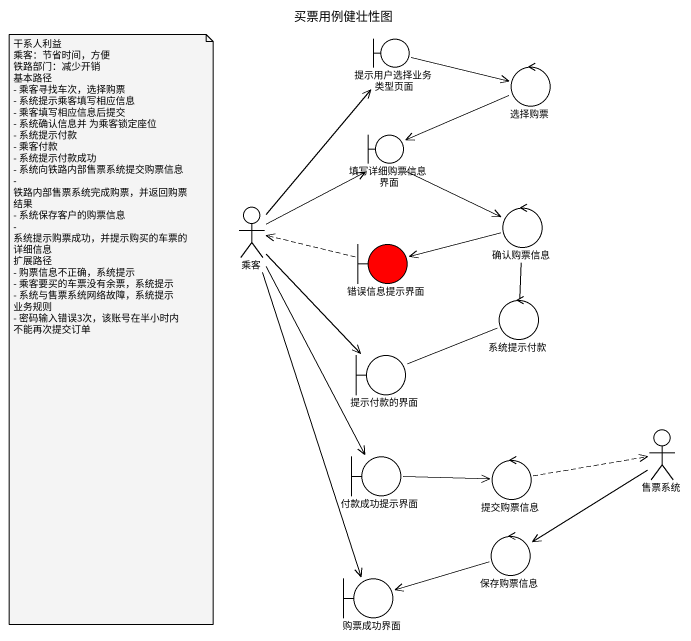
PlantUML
@startuml
title 买票用例健壮性图
boundary 提示用户选择业务类型页面
control 选择购票
boundary 填写详细购票信息界面
actor 乘客
control 确认购票信息
boundary 错误信息提示界面 #FF0000
control 系统提示付款
boundary 提示付款的界面
actor 售票系统
boundary 付款成功提示界面
control 提交购票信息
control 保存购票信息
boundary 购票成功界面
提示用户选择业务类型页面 -right-> 选择购票
选择购票 -left-> 填写详细购票信息界面
填写详细购票信息界面 -right-> 确认购票信息
乘客 -up-> 提示用户选择业务类型页面
乘客 -up-> 填写详细购票信息界面
乘客 --> 提示付款的界面
乘客 --> 付款成功提示界面
乘客 --> 购票成功界面
确认购票信息 -left-> 错误信息提示界面
确认购票信息 -- 系统提示付款
错误信息提示界面 .left.> 乘客
系统提示付款 -left- 提示付款的界面
售票系统 --> 保存购票信息
付款成功提示界面 -right-> 提交购票信息
提交购票信息 .right.> 售票系统
保存购票信息 -left-> 购票成功界面
note as N1
  干系人利益
  乘客：节省时间，方便
  铁路部门：减少开销
  基本路径
  - 乘客寻找车次，选择购票
  - 系统提示乘客填写相应信息
  - 乘客填写相应信息后提交
  - 系统确认信息并 为乘客锁定座位
  - 系统提示付款
  - 乘客付款
  - 系统提示付款成功
  - 系统向铁路内部售票系统提交购票信息
  - 铁路内部售票系统完成购票，并返回购票结果
  - 系统保存客户的购票信息
  - 系统提示购票成功，并提示购买的车票的详细信息
  扩展路径
  - 购票信息不正确，系统提示
  - 乘客要买的车票没有余票，系统提示
  - 系统与售票系统网络故障，系统提示
  业务规则
  - 密码输入错误3次，该账号在半小时内 不能再次提交订单
end note
@enduml
